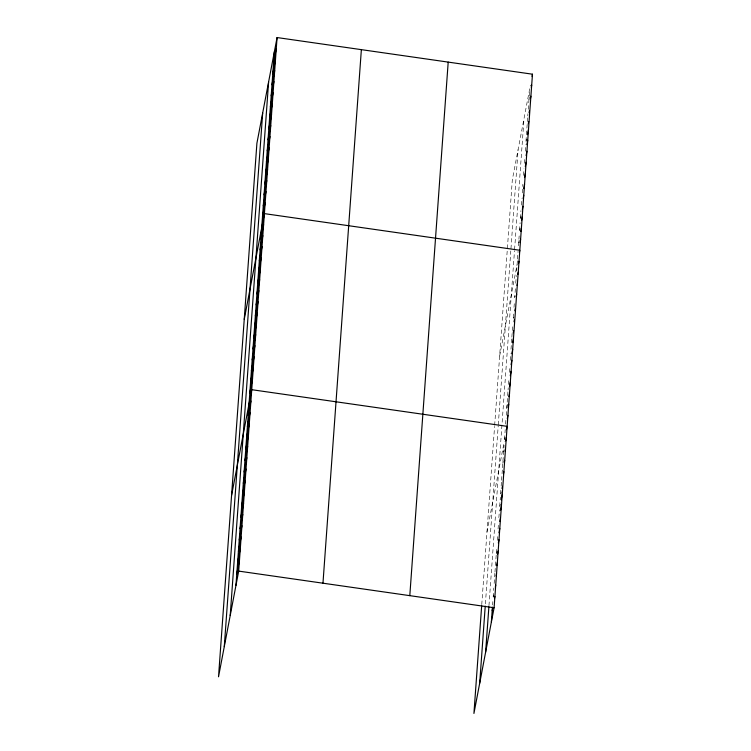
<?xml version="1.0" encoding="UTF-8"?>
<svg xmlns="http://www.w3.org/2000/svg" width="751" height="751" viewBox="0 0 751 751"><rect width="100%" height="100%" fill="white"/><g stroke="black" fill="none" stroke-linecap="round" stroke-linejoin="round"><path stroke-width="0.56" stroke-dasharray="3.75 2.82" d="M481.757 604.602L494.58 426.399M494.656 425.301L512.313 179.893L530.394 85.145M485.39 603.898L498.204 425.93M498.279 424.822L510.793 250.956M510.952 248.75L518.077 149.712M488.957 605.682L514.501 250.665M514.585 249.567L524.01 118.611M492.6 604.977L492.844 601.579M493.172 597.036L493.82 587.967M494.149 583.433L494.881 573.229M494.965 572.093L496.599 549.422M497.246 540.354L497.575 535.81M498.063 529.014L498.467 523.344M498.88 517.674L499.453 509.741M499.697 506.334L500.344 497.265M500.588 493.867L500.917 489.333M501.161 485.925L501.49 481.391M501.574 480.255L502.391 468.924M502.466 467.789L504.099 445.108M504.503 439.476L505.216 429.572M505.611 424.071L506.014 418.57M506.249 415.265L507.986 391.055M508.07 389.957L508.23 387.751M508.465 384.456L508.784 380.053M509.338 372.346L509.732 366.845M510.211 360.245L510.68 353.637M510.999 349.234L511.788 338.232M511.872 337.133L512.182 332.731M512.342 330.534L512.745 325.023M513.534 314.021L513.14 319.522L513.553 317.335M514.003 307.422L514.407 301.921M515.355 288.713L514.717 297.518L515.346 294.232M515.749 283.211L516.303 275.504M516.622 271.102L517.411 260.099M517.495 259.001L518.049 251.294M518.443 245.793L519.157 235.889M519.551 230.388L520.105 222.69M520.424 218.288L520.978 210.58M521.372 205.079L521.851 198.48M522.245 192.969L522.874 184.173M523.513 175.368L523.982 168.759M524.376 163.258L524.78 157.757M525.249 151.158L525.728 144.549M525.963 141.254L527.709 117.043M527.784 115.945L527.944 113.739M528.263 109.336L528.657 103.835M528.732 102.737L529.605 90.627M528.976 99.432L529.389 97.245M526.226 141.263L526.639 139.076M520.678 218.297L521.1 216.11M519.683 230.397L520.096 228.201M518.678 242.498L519.101 240.301M499.65 355.965L517.092 264.502M506.803 407.558L507.432 404.273M486.977 532.046L504.212 441.691M504.634 439.485L505.057 437.289M503.611 451.914L504.024 449.727M502.795 463.254L503.217 461.058M500.973 493.98L501.396 491.792M499.95 506.418L500.363 504.221M496.27 553.956L496.683 551.769M493.426 597.12L493.839 594.933"/><path stroke-width="1.13" d="M224.277 646.62L262.672 113.063M230.21 615.52L268.605 81.972M235.964 585.339L274.359 51.781M277.072 37.55L256.908 143.253L218.522 676.801L238.687 571.107L277.072 37.55L532.478 74.199L494.092 607.747L473.928 713.45L481.673 605.738M322.968 583.198L361.362 49.641M409.802 595.656L448.197 62.108M479.682 683.269L485.23 606.17M485.615 652.168L488.882 606.817M491.37 621.988L492.431 607.24M273.571 62.784L276.284 48.552M272.773 73.795L275.495 59.564M271.984 84.797L274.697 70.566M271.195 95.799L273.908 81.568M270.398 106.802L273.12 92.57M269.609 117.813L272.322 103.582M268.82 128.815L271.533 114.584M268.023 139.817L270.745 125.586M267.234 150.82L269.947 136.588M266.445 161.831L269.158 147.6M265.647 172.833L268.36 158.602M264.859 183.835L267.572 169.604M264.07 194.838L266.783 180.606M263.272 205.849L265.985 191.618M262.484 216.851L265.197 202.62M244.244 319.325L264.408 213.622L519.814 250.271L519.392 252.458M260.897 238.865L263.61 224.624M260.109 249.867L262.822 235.636M259.311 260.869L262.033 246.638M258.522 271.871L261.235 257.64M257.734 282.883L260.447 268.642M256.936 293.885L259.658 279.654M256.147 304.887L258.86 290.656M255.359 315.889L258.072 301.658M254.561 326.901L257.283 312.66M253.772 337.903L256.485 323.672M252.984 348.905L255.697 334.674M252.186 359.907L254.899 345.676M251.397 370.919L254.11 356.678M250.609 381.921L253.322 367.69M249.811 392.923L252.524 378.692M231.571 495.397L251.735 389.694L507.141 426.343L506.512 429.628M248.205 415.265L250.918 401.034M247.389 426.606L250.102 412.374M246.572 437.946L249.285 423.705M245.755 449.276L248.468 435.045M244.939 460.616L247.661 446.385M244.122 471.957L246.844 457.725M243.315 483.297L246.028 469.065M242.498 494.637L245.211 480.396M241.681 505.967L244.394 491.736M240.864 517.308L243.577 503.076M240.048 528.648L242.761 514.416M239.231 539.988L241.944 525.747M238.414 551.318L241.127 537.087M237.598 562.659L240.311 548.427M236.781 573.999L239.503 559.767M532.065 76.386L532.478 74.199M531.267 87.388L531.689 85.201M530.478 98.4L530.901 96.203M529.061 112.688L529.474 110.491M528.272 123.69L528.685 121.502M527.474 134.692L528.526 129.219M526.892 144.605L527.728 140.221M526.104 155.607L526.939 151.233M525.306 166.609L526.141 162.235M524.517 177.621L525.353 173.237M523.729 188.623L524.564 184.239M523.147 198.536L523.766 195.251M522.349 209.538L522.978 206.253M521.56 220.541L522.189 217.255M520.772 231.543L521.391 228.257M519.974 242.554L520.603 239.269M518.603 263.46L519.016 261.273M517.805 274.472L518.228 272.275M517.017 285.474L517.439 283.287M516.228 296.476L516.641 294.289M514.81 310.764L515.224 308.577M514.013 321.775L514.435 319.579M513.224 332.777L513.637 330.59M512.642 342.681L513.477 338.307M511.853 353.693L512.689 349.309M511.055 364.695L511.891 360.311M510.267 375.697L511.102 371.323M509.469 386.699L510.305 382.325M508.887 396.612L509.516 393.327M508.098 407.615L508.727 404.329M507.31 418.626L507.929 415.341M505.695 440.968L506.324 437.683M505.094 451.21L505.507 449.023M504.278 462.55L504.691 460.354M503.461 473.881L503.874 471.694M502.015 488.507L502.438 486.319M501.199 499.847L502.25 494.374M500.598 510.089L501.433 505.705M499.781 521.429L500.41 518.143M498.964 532.759L499.8 528.385M498.354 543.011L498.983 539.725M497.537 554.341L498.166 551.065M496.721 565.681L497.35 562.396M496.12 575.923L496.533 573.736M495.303 587.263L495.716 585.076M492.187 610.647L492.816 607.362M494.487 598.603L494.9 596.416M238.687 571.107L494.092 607.747"/></g></svg>
